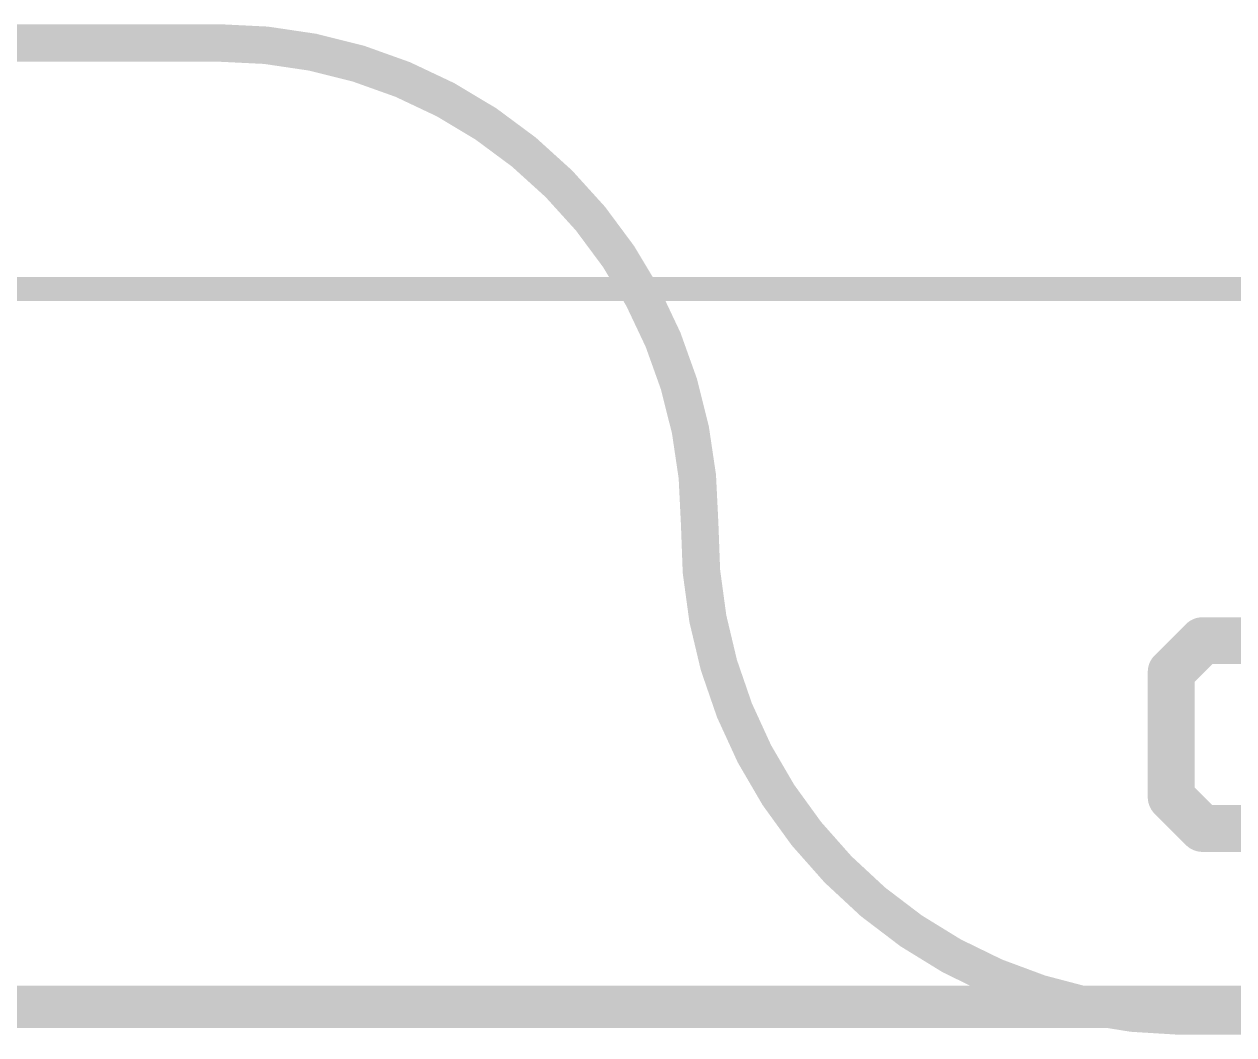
# Model space of a CAD drawing. Extents: x -52 to 61, y -28 to 22.
# Drawn here: x -12.52 to -5.97, y -10.52 to -5.04 of the extents above; entities that cross this region are included whole.
import ezdxf

# ---------------------------------------------------------------- set-up
doc = ezdxf.new("R2010")
doc.units = 0
for name, color, linetype in [('1', 12, 'CONTINUOUS'), ('16', 132, 'CONTINUOUS'), ('20', 53, 'CONTINUOUS'), ('21', 53, 'CONTINUOUS'), ('47', 253, 'CONTINUOUS')]:
    doc.layers.add(name, color=color, linetype=linetype)

msp = doc.modelspace()

# ---------------------------------------------------------------- linework, layer by layer
at = {"layer": '1', "const_width": 0.2032}
msp.add_lwpolyline([(-26.035, -10.3505), (26.035, -10.3505)], dxfattribs=at)
at = {"layer": '16', "const_width": 0.2032}
msp.add_lwpolyline([(-26.035, -10.3505), (26.035, -10.3505)], dxfattribs=at)
at = {"layer": '20', "const_width": 0.2032}
for points in [[(-24.511, -5.1435), (-11.4618, -5.1435)], [(-6.2548, -10.414), (18.2245, -10.414)]]:
    msp.add_lwpolyline(points, dxfattribs=at)
at = {"layer": '20'}
for points, const_width in [([(-8.8582, -7.747, 0.4142), (-11.4618, -5.1435)], 0.2032), ([(-11.4618, -5.0927, 1), (-11.4618, -5.1943)], 0.1016), ([(-11.4618, -5.1943, 1), (-11.4618, -5.0927)], 0.1016), ([(-8.8582, -7.747, 0.4142), (-6.2548, -10.414)], 0.2032), ([(-8.8075, -7.7476, 1), (-8.909, -7.7464)], 0.1016), ([(-8.9091, -7.747, 1), (-8.8074, -7.747)], 0.1016), ([(-6.2548, -10.3632, 1), (-6.2548, -10.4648)], 0.1016), ([(-6.2554, -10.4648, 1), (-6.2541, -10.3632)], 0.1016)]:
    msp.add_lwpolyline(points, format="xyb", dxfattribs=dict(at, const_width=const_width))
at = {"layer": '21', "const_width": 0.254}
for points in [[(-6.1352, -8.3811), (-6.3047, -8.5506)], [(-5.7963, -8.3811), (-6.1352, -8.3811)], [(-6.3047, -8.5506), (-6.3047, -9.2285)], [(-6.3047, -9.2285), (-6.1352, -9.398)], [(-6.1352, -9.398), (-5.7963, -9.398)]]:
    msp.add_lwpolyline(points, dxfattribs=at)
at = {"layer": '21', "const_width": 0.127}
for points in [[(-6.1352, -8.3176, 1), (-6.1352, -8.4446)], [(-6.0903, -8.426, 1), (-6.1801, -8.3362)], [(-6.2412, -8.5506, 1), (-6.3682, -8.5506)], [(-6.3496, -8.5057, 1), (-6.2598, -8.5955)], [(-6.2598, -9.1836, 1), (-6.3496, -9.2734)], [(-6.3682, -9.2285, 1), (-6.2412, -9.2285)], [(-6.1352, -9.3345, 1), (-6.1352, -9.4615)], [(-6.1801, -9.4429, 1), (-6.0903, -9.3531)]]:
    msp.add_lwpolyline(points, format="xyb", dxfattribs=at)
at = {"layer": '47', "const_width": 0.13}
for points in [[(22.4473, -6.477), (-29.9408, -6.477)], [(-6.2548, -10.414), (-36.24, -10.414)]]:
    msp.add_lwpolyline(points, dxfattribs=at)
at = {"layer": '47', "const_width": 0.065}
msp.add_lwpolyline([(-6.2548, -10.4465, 1), (-6.2548, -10.3815)], format="xyb", dxfattribs=at)

doc.saveas('drawing.dxf')
